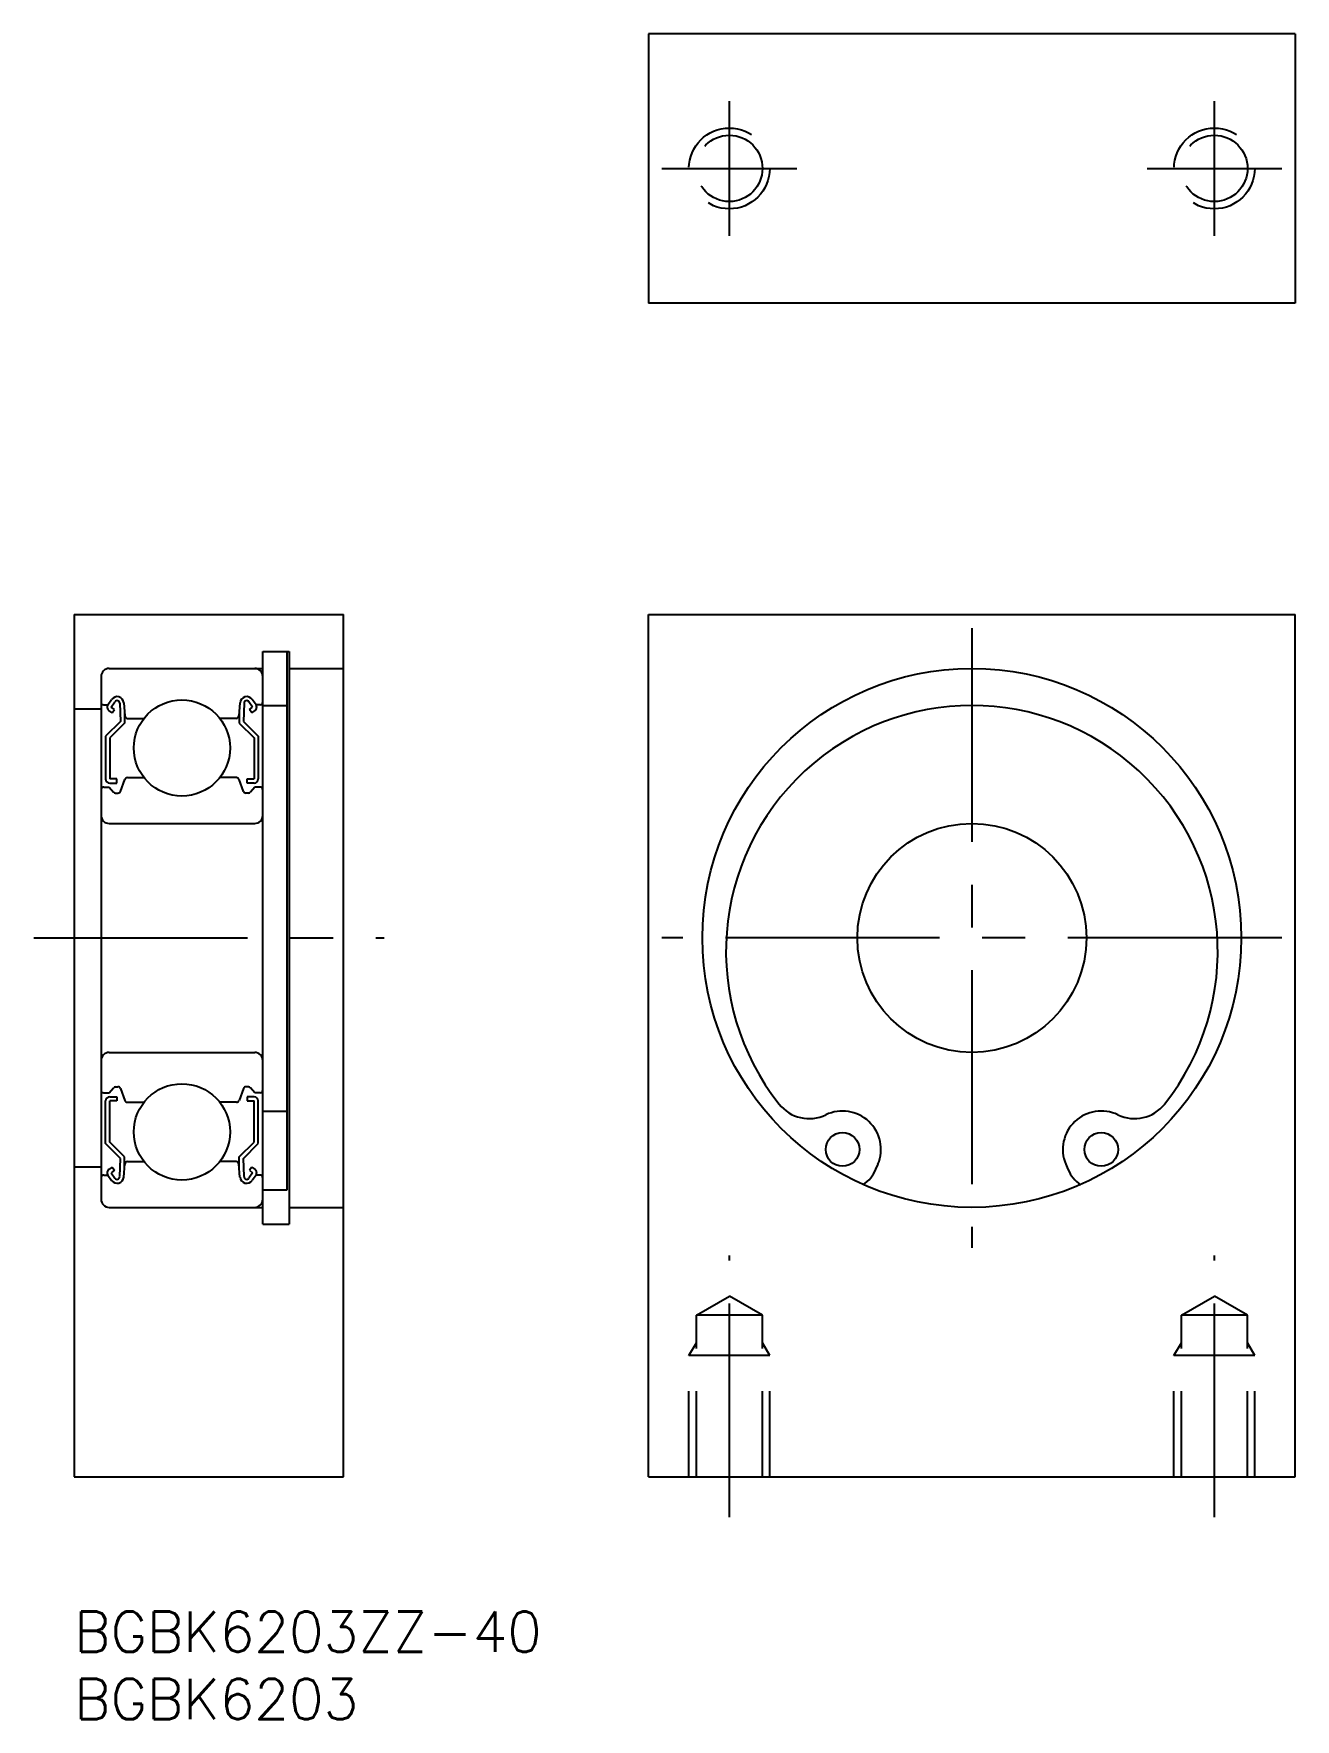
# Model space of a CAD drawing. Extents: x -3 to 91, y -8 to 117.
import ezdxf

# ---------------------------------------------------------------- set-up
doc = ezdxf.new("R2010")
doc.units = 0
doc.header["$LTSCALE"] = 0.5
doc.linetypes.add('CENTER', pattern=[50.8, 31.75, -6.35, 6.35, -6.35])
doc.linetypes.add('DASHED', pattern=[19.05, 12.7, -6.35])
for name, color, linetype in [('MSM_CENTER', 1, 'CENTER'), ('MSM_CONTINUOUS', 7, 'CONTINUOUS'), ('MSM_DASHED', 4, 'DASHED'), ('MSM_PART_NUMBER', 7, 'CONTINUOUS')]:
    doc.layers.add(name, color=color, linetype=linetype)
doc.styles.get("Standard").update_dxf_attribs({"font": 'txt.shx', "height": 3, "bigfont": 'bigfont.shx'})

# ---------------------------------------------------------------- blocks, each defined once
blk = doc.blocks.new('*U4')
at = {"layer": 'MSM_PART_NUMBER'}
blk.add_text('BGBK6203ZZ-40', height=3, dxfattribs=at).set_placement((0, -3))
blk = doc.blocks.new('*U5')
at = {"layer": 'MSM_PART_NUMBER'}
blk.add_text('BGBK6203', height=3, dxfattribs=at).set_placement((0, -8))

msp = doc.modelspace()

# ---------------------------------------------------------------- linework, layer by layer
at = {"layer": 'MSM_CENTER'}
for p, q in [((48.63, 102.12), (48.63, 112.12)), ((84.63, 102.12), (84.63, 112.12)), ((43.63, 107.12), (53.63, 107.12)), ((79.63, 107.12), (89.63, 107.12)), ((66.63, 73), (66.63, 27)), ((-3, 50), (23, 50)), ((89.63, 50), (43.63, 50)), ((48.63, 7), (48.63, 26.42)), ((84.63, 7), (84.63, 26.42))]:
    msp.add_line(p, q, dxfattribs=at)
at = {"layer": 'MSM_CONTINUOUS'}
for p, q in [((42.63, 117.12), (42.63, 97.12)), ((90.63, 117.12), (42.63, 117.12)), ((90.63, 117.12), (90.63, 97.12)), ((90.63, 97.12), (42.63, 97.12)), ((0, 74), (0, 10)), ((0, 74), (20, 74)), ((20, 10), (20, 74)), ((42.63, 10), (42.63, 74)), ((42.63, 74), (90.63, 74)), ((90.63, 10), (90.63, 74)), ((14, 28.75), (14, 71.25)), ((14, 71.25, 1.75), (15.95, 71.25, 1.75)), ((15.8, 31.29, 1.25), (15.8, 71.25, 1.25)), ((15.95, 71.25), (15.95, 28.75)), ((2, 69.4), (2, 30.6)), ((2.6, 70), (14, 70)), ((15.95, 70, 1.75), (20, 70, 1.75)), ((2.5, 67.3), (2.78, 67.7)), ((13.5, 67.3), (13.22, 67.7)), ((0, 67), (2, 67)), ((2.2, 67.3), (2.5, 67.3)), ((2.82, 66.71), (2.57, 66.88)), ((2.75, 67.13), (3.03, 67.53)), ((2.99, 66.95), (2.75, 67.13)), ((2.82, 66.71), (2.99, 66.95)), ((3.39, 67.42), (3.44, 66.07)), ((3.69, 67.45), (3.77, 66.48)), ((3.74, 66.82), (3.74, 65.95)), ((12.31, 67.45), (12.23, 66.48)), ((12.26, 66.82), (12.26, 65.95)), ((12.61, 67.42), (12.56, 66.07)), ((13.25, 67.13), (12.97, 67.53)), ((13.01, 66.95), (13.25, 67.13)), ((13.18, 66.71), (13.01, 66.95)), ((13.18, 66.71), (13.43, 66.88)), ((13.8, 67.3), (13.5, 67.3)), ((14, 67.25, 1.75), (15.8, 67.25, 1.75)), ((3.44, 66.07), (2.34, 64.97)), ((3.74, 65.95), (2.64, 64.85)), ((3.97, 66.3), (5.19, 66.3)), ((12.03, 66.3), (10.81, 66.3)), ((12.26, 65.95), (13.36, 64.85)), ((12.56, 66.07), (13.66, 64.97)), ((2.34, 64.97), (2.34, 61.8)), ((2.64, 64.85), (2.64, 61.8)), ((13.36, 64.85), (13.36, 61.8)), ((13.66, 64.97), (13.66, 61.8)), ((3.16, 61.8), (2.64, 61.8)), ((2.64, 61.5), (3.16, 61.5)), ((3.16, 61.5), (3.16, 61.8)), ((3.43, 60.88), (3.76, 61.77)), ((3.95, 61.9), (5.19, 61.9)), ((12.05, 61.9), (10.81, 61.9)), ((12.57, 60.88), (12.24, 61.77)), ((12.84, 61.8), (13.36, 61.8)), ((12.84, 61.5), (12.84, 61.8)), ((13.36, 61.5), (12.84, 61.5)), ((2.2, 61.2), (2.6, 61.2)), ((2.6, 61.2), (2.92, 60.82)), ((3.07, 60.75), (3.25, 60.75)), ((12.93, 60.75), (12.75, 60.75)), ((13.4, 61.2), (13.08, 60.82)), ((13.8, 61.2), (13.4, 61.2)), ((2.6, 58.5), (13.4, 58.5)), ((2.6, 41.5), (13.4, 41.5)), ((2.6, 38.5), (2.92, 38.88)), ((3.07, 38.95), (3.25, 38.95)), ((3.43, 38.82), (3.76, 37.93)), ((12.57, 38.82), (12.24, 37.93)), ((12.93, 38.95), (12.75, 38.95)), ((13.4, 38.5), (13.08, 38.88)), ((2.2, 38.5), (2.6, 38.5)), ((2.34, 34.73), (2.34, 37.9)), ((2.64, 38.2), (3.16, 38.2)), ((2.64, 34.85), (2.64, 37.9)), ((3.16, 37.9), (2.64, 37.9)), ((3.16, 38.2), (3.16, 37.9)), ((3.95, 37.8), (5.19, 37.8)), ((12.05, 37.8), (10.81, 37.8)), ((13.36, 38.2), (12.84, 38.2)), ((12.84, 38.2), (12.84, 37.9)), ((12.84, 37.9), (13.36, 37.9)), ((13.36, 34.85), (13.36, 37.9)), ((13.8, 38.5), (13.4, 38.5)), ((13.66, 34.73), (13.66, 37.9)), ((14, 37.15, 1.75), (15.8, 37.15, 1.75)), ((3.44, 33.63), (2.34, 34.73)), ((3.74, 33.75), (2.64, 34.85)), ((12.26, 33.75), (13.36, 34.85)), ((12.56, 33.63), (13.66, 34.73)), ((0, 33), (2, 33)), ((2.82, 32.99), (2.57, 32.82)), ((2.99, 32.75), (2.75, 32.57)), ((2.75, 32.57), (3.03, 32.17)), ((2.82, 32.99), (2.99, 32.75)), ((3.39, 32.28), (3.44, 33.63)), ((3.69, 32.25), (3.77, 33.22)), ((3.74, 32.88), (3.74, 33.75)), ((3.97, 33.4), (5.19, 33.4)), ((12.03, 33.4), (10.81, 33.4)), ((12.31, 32.25), (12.23, 33.22)), ((12.26, 32.88), (12.26, 33.75)), ((12.61, 32.28), (12.56, 33.63)), ((13.25, 32.57), (12.97, 32.17)), ((13.18, 32.99), (13.01, 32.75)), ((13.01, 32.75), (13.25, 32.57)), ((13.18, 32.99), (13.43, 32.82)), ((59.51, 32.84), (59.67, 33.21)), ((73.6, 33.21), (73.76, 32.84)), ((2.2, 32.4), (2.5, 32.4)), ((2.5, 32.4), (2.78, 32)), ((13.5, 32.4), (13.22, 32)), ((13.8, 32.4), (13.5, 32.4)), ((14, 31.29, 1.75), (15.8, 31.29, 1.75)), ((2.6, 30), (14, 30)), ((5.5, 30), (5.5, 30)), ((15.95, 30, 1.75), (20, 30, 1.75)), ((14, 28.75, 1.75), (15.95, 28.75, 1.75)), ((0, 10), (20, 10)), ((42.63, 10), (90.63, 10))]:
    msp.add_line(p, q, dxfattribs=at)
for centre, radius in [((66.63, 50), 20), ((8, 64.1), 3.57), ((66.63, 50), 8.5), ((8, 35.6), 3.57), ((57.03, 34.3), 1.25), ((76.23, 34.3), 1.25)]:
    msp.add_circle(centre, radius, dxfattribs=at)
for centre, radius, start, end in [((2.6, 69.4), 0.6, 90, 180), ((13.4, 69.4), 0.6, 0, 90), ((3.19, 67.41), 0.5, 5.0652, 144.9367), ((3.19, 67.42), 0.2, 2.1311, 144.9356), ((12.81, 67.41), 0.5, 35.0633, 174.9348), ((12.81, 67.42), 0.2, 35.0644, 177.8689), ((2.2, 67.5), 0.2, 180, 270), ((2.75, 67.13), 0.3, 144.9367, 235.0393), ((3.97, 66.5), 0.2, 185.0652, 270), ((12.03, 66.5), 0.2, 270, 354.9348), ((13.25, 67.13), 0.3, 304.9607, 35.0633), ((13.8, 67.5), 0.2, 270, 0), ((66.63, 49), 18.25, 321.621, 218.379), ((2.64, 61.8), 0.3, 180, 270), ((3.95, 61.7), 0.2, 90, 159.9702), ((12.05, 61.7), 0.2, 20.0298, 90), ((13.36, 61.8), 0.3, 270, 0), ((2.2, 61), 0.2, 90, 180), ((3.07, 60.95), 0.2, 219.9992, 270), ((3.25, 60.95), 0.2, 270, 339.9702), ((12.75, 60.95), 0.2, 200.0298, 270), ((12.93, 60.95), 0.2, 270, 320.0008), ((13.8, 61), 0.2, 0, 90), ((2.6, 59.1), 0.6, 180, 270), ((13.4, 59.1), 0.6, 270, 0), ((2.6, 40.9), 0.6, 90, 180), ((13.4, 40.9), 0.6, 0, 90), ((3.07, 38.75), 0.2, 90, 140.0008), ((3.25, 38.75), 0.2, 20.0298, 90), ((12.75, 38.75), 0.2, 90, 159.9702), ((12.93, 38.75), 0.2, 39.9992, 90), ((2.2, 38.7), 0.2, 180, 270), ((2.64, 37.9), 0.3, 90, 180), ((3.95, 38), 0.2, 200.0298, 270), ((12.05, 38), 0.2, 270, 339.9702), ((13.36, 37.9), 0.3, 0, 90), ((13.8, 38.7), 0.2, 270, 0), ((54.56, 39.44), 2.85, 218.379, 295.7059), ((78.71, 39.44), 2.85, 244.2941, 321.621), ((57.03, 34.3), 2.85, 337.4615, 115.7059), ((76.23, 34.3), 2.85, 64.2941, 202.5385), ((2.75, 32.57), 0.3, 124.9607, 215.0633), ((3.97, 33.2), 0.2, 90, 174.9348), ((12.03, 33.2), 0.2, 5.0652, 90), ((13.25, 32.57), 0.3, 324.9367, 55.0393), ((57.2, 33.79), 2.5, 303.0556, 337.4615), ((76.07, 33.79), 2.5, 202.5385, 236.9444), ((2.2, 32.2), 0.2, 90, 180), ((3.19, 32.29), 0.5, 215.0633, 354.9348), ((3.19, 32.28), 0.2, 215.0644, 357.8689), ((12.81, 32.29), 0.5, 185.0652, 324.9367), ((12.81, 32.28), 0.2, 182.1311, 324.9356), ((13.8, 32.2), 0.2, 0, 90), ((2.6, 30.6), 0.6, 180, 270), ((13.4, 30.6), 0.6, 270, 0)]:
    msp.add_arc(centre, radius, start, end, dxfattribs=at)
at = {"layer": 'MSM_DASHED'}
for p, q in [((46.18, 22), (48.63, 23.42)), ((51.09, 22), (48.63, 23.42)), ((82.18, 22), (84.63, 23.42)), ((87.09, 22), (84.63, 23.42)), ((46.18, 10), (46.18, 22)), ((51.09, 22), (46.18, 22)), ((51.09, 10), (51.09, 22)), ((82.18, 10), (82.18, 22)), ((87.09, 22), (82.18, 22)), ((87.09, 10), (87.09, 22)), ((45.63, 19), (46.18, 19.94)), ((45.63, 10), (45.63, 19)), ((51.63, 19), (45.63, 19)), ((51.63, 19), (51.09, 19.94)), ((51.63, 10), (51.63, 19)), ((81.63, 19), (82.18, 19.94)), ((81.63, 10), (81.63, 19)), ((87.63, 19), (81.63, 19)), ((87.63, 19), (87.09, 19.94)), ((87.63, 10), (87.63, 19))]:
    msp.add_line(p, q, dxfattribs=at)
for centre, radius in [((48.63, 107.12), 3), ((84.63, 107.12), 3), ((48.63, 107.12), 2.46), ((84.63, 107.12), 2.46)]:
    msp.add_circle(centre, radius, dxfattribs=at)

# ---------------------------------------------------------------- block references
at = {"layer": 'MSM_CONTINUOUS'}
for name in ['*U4', '*U5']:
    msp.add_blockref(name, (0, 0), dxfattribs=at)

doc.saveas('drawing.dxf')
